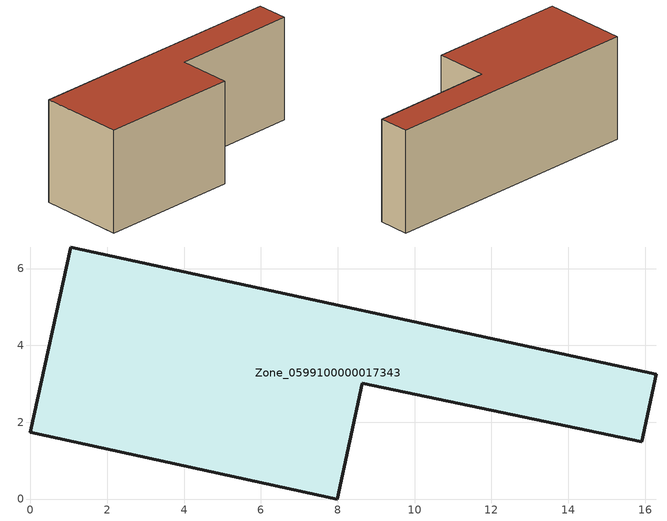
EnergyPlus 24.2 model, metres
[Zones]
Zone_0599100000017343
 floor ground (C_G): 0,1.73 1.05,6.56 16.28,3.25 15.91,1.5 8.64,3.01 7.99,0 z0
 wall outside (C_F): 15.91,1.5 16.28,3.25 1.05,6.56 0,1.73 7.99,0 8.64,3.01 15.91,1.5 z0:6.1
 roof outside (C_R): 7.99,0 8.64,3.01 15.91,1.5 16.28,3.25 1.05,6.56 0,1.73 z6.1
[BUILDING]
Pand.0599100000017343: North Axis=0; Terrain=City; Loads Convergence Tolerance Value=0.04; Temperature Convergence Tolerance Value=0.4; Solar Distribution=FullExterior; Maximum Number of Warmup Days=25; Minimum Number of Warmup Days=1
[Site:Location]
Rotterdam.The.Hague.AP_ZH_NLD Design_Conditions: Latitude=51.96; Longitude=4.45; Time Zone=1; Elevation=-4.5
[SITE:GROUNDTEMPERATURE:BUILDINGSURFACE]
18, 18, 18, 18, 18, 18, 18, 18, 18, 18, 18, 18
[MATERIAL] Thermal Absorptance=0.9; Solar Absorptance=0.7; Visible Absorptance=0.7
Name | Roughness | Thickness | Conductivity | Density | Specific Heat
G.TI.1946 | MediumSmooth | 0.15 | 1 | 540 | 1210
F.TI.1946 | Rough | 0.3 | 0.857143 | 1920 | 840
R.TI.1946 | MediumRough | 0.2 | 0.1 | 1500 | 1000
[CONSTRUCTION]
C_G: G.TI.1946
C_F: F.TI.1946
C_R: R.TI.1946
[ZONE]
Zone_0599100000017343: Type=1; Multiplier=1; Ceiling Height=Autocalculate; Volume=Autocalculate; Floor Area=autocalculate; Part of Total Floor Area=Yes
[ZONEINFILTRATION:DESIGNFLOWRATE]
Infil_Zone_0599100000017343: Zone or ZoneList or Space or SpaceList=Zone_0599100000017343; Schedule=AlwaysOn; Design Flow Rate Calculation Method=Flow/Area; Flow Rate per Floor Area=0.003; Constant Term Coefficient=1; Temperature Term Coefficient=0; Velocity Term Coefficient=0; Velocity Squared Term Coefficient=0
[HVACTEMPLATE:ZONE:IDEALLOADSAIRSYSTEM]
Zone_0599100000017343: Maximum Heating Supply Air Temperature=50; Minimum Cooling Supply Air Temperature=13; Maximum Heating Supply Air Humidity Ratio=0.0156; Minimum Cooling Supply Air Humidity Ratio=0.0077; Heating Limit=NoLimit; Cooling Limit=NoLimit; Dehumidification Control Type=ConstantSensibleHeatRatio; Cooling Sensible Heat Ratio=0.7; Dehumidification Setpoint=60; Humidification Control Type=None; Humidification Setpoint=30; Outdoor Air Method=None; Outdoor Air Flow Rate per Person=0.00944; Outdoor Air Flow Rate per Zone Floor Area=0; Outdoor Air Flow Rate per Zone=0; Demand Controlled Ventilation Type=None; Outdoor Air Economizer Type=NoEconomizer; Heat Recovery Type=None; Sensible Heat Recovery Effectiveness=0.7; Latent Heat Recovery Effectiveness=0.65
[ZONECONTROL:THERMOSTAT]
ThermostatControl_Zone_0599100000017343: Zone or ZoneList=Zone_0599100000017343; Control Type Schedule=DualSetpointControlType; Control 1=Thermostat_Zone_0599100000017343; Temperature Difference Between Cutout And Setpoint=0
[THERMOSTATSETPOINT:DUALSETPOINT]
Thermostat_Zone_0599100000017343: Heating Setpoint Temperature Schedule=HeatingSetpoint_Zone_0599100000017343; Cooling Setpoint Temperature Schedule=CoolingSetpoint_Zone_0599100000017343
[SCHEDULE:COMPACT]
HeatingSetpoint_Zone_0599100000017343: Through: 12/31, For: AllDays, Until: 24:00, 21
CoolingSetpoint_Zone_0599100000017343: Through: 12/31, For: AllDays, Until: 24:00, 24
DualSetpointControlType: Through: 12/31, For: AllDays, Until: 24:00, 4
AlwaysOn: Through: 12/31, For: AllDays, Until: 24:00, 1
